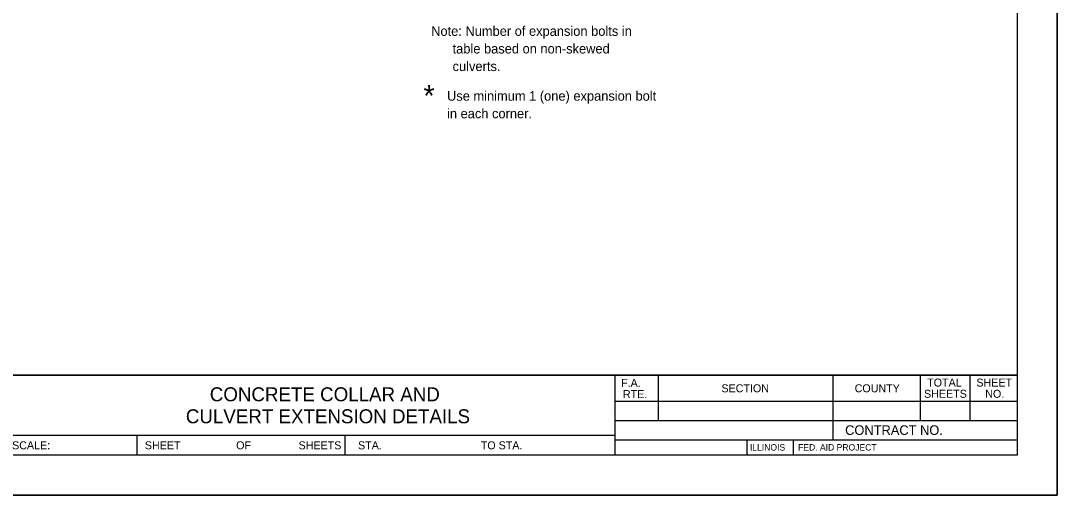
# Model space of a CAD drawing. Extents: x 53821 to 55221, y 43104 to 43593.
# Drawn here: x 54961.8 to 55220.8, y 43103.6 to 43222.2 of the extents above; entities that cross this region are included whole.
import ezdxf

# ---------------------------------------------------------------- set-up
doc = ezdxf.new("R2010")
doc.units = 0
for name, color, linetype in [('Design_EX_Roadway Notes', 7, 'Continuous'), ('Level 48', 7, 'Continuous'), ('Sheets_50 Reference Boundary', 7, 'Continuous'), ('Sheets_General Details', 7, 'Continuous'), ('Sheets_Printer Plotting Border', 7, 'Continuous')]:
    doc.layers.add(name, color=color, linetype=linetype)

msp = doc.modelspace()

# ---------------------------------------------------------------- linework, layer by layer
at = {"layer": 'Level 48'}
msp.add_lwpolyline([(54540.81, 43543.6), (55220.81, 43543.6), (55220.81, 43103.6), (54540.81, 43103.6)], close=True, dxfattribs=at)
at = {"layer": 'Sheets_50 Reference Boundary'}
msp.add_lwpolyline([(54580.81, 43533.6), (55210.81, 43533.6), (55210.81, 43133.6), (54580.81, 43133.6)], close=True, dxfattribs=at)
at = {"layer": 'Sheets_General Details'}
for p, q in [((55220.81, 43103.6), (55220.81, 43543.6)), ((54580.81, 43133.6), (55210.81, 43133.6)), ((55110.3, 43133.6), (55110.3, 43113.6)), ((55121.1, 43133.6), (55121.1, 43122.3)), ((55164.7, 43133.6), (55164.7, 43117.5)), ((55186.54, 43133.6), (55186.54, 43122.3)), ((55198.96, 43133.6), (55198.96, 43122.3)), ((55110.3, 43127.1), (55210.81, 43127.1)), ((55110.3, 43122.3), (55210.81, 43122.3)), ((54956.3, 43118.6), (55110.3, 43118.6)), ((54990.81, 43118.6), (54990.81, 43113.6)), ((55042.81, 43118.6), (55042.81, 43113.6)), ((55110.3, 43117.5), (55210.81, 43117.5)), ((55143.24, 43117.5), (55143.24, 43113.6)), ((55154.84, 43117.5), (55154.84, 43113.6)), ((55220.81, 43103.6), (54540.81, 43103.6))]:
    msp.add_line(p, q, dxfattribs=at)
msp.add_lwpolyline([(54580.81, 43533.6), (55210.81, 43533.6), (55210.81, 43113.6), (54580.81, 43113.6)], close=True, dxfattribs=at)
at = {"layer": 'Sheets_Printer Plotting Border'}
msp.add_lwpolyline([(54540.81, 43103.6), (55220.81, 43103.6), (55220.81, 43543.6), (54540.81, 43543.6)], close=True, dxfattribs=at)

# ---------------------------------------------------------------- texts
at = {"layer": 'Design_EX_Roadway Notes'}
for s, height, p in [('Note: Number of expansion bolts in', 2.4, (55064.39, 43218.46)), ('      table based on non-skewed', 2.4, (55064.39, 43214.06)), ('      culverts.', 2.4, (55064.39, 43209.66)), ('*', 5.3, (55062.47, 43200.86)), ('Use minimum 1 (one) expansion bolt', 2.4, (55068.35, 43202.25)), ('in each corner.', 2.4, (55068.35, 43197.85))]:
    msp.add_text(s, height=height, dxfattribs=at).set_placement(p)
at = {"layer": 'Sheets_General Details'}
for s, height, p in [('F.A.  ', 2, (55111.84, 43130.7)), ('SECTION', 2, (55136.9, 43129.35)), ('COUNTY', 2, (55170.19, 43129.35)), ('TOTAL', 2, (55188.31, 43130.78)), ('SHEET', 2, (55200.6, 43130.78)), ('CONCRETE COLLAR AND', 3.5, (55009.08, 43127.1)), ('RTE.', 2, (55112.3, 43127.9)), ('SHEETS', 2, (55187.52, 43127.98)), ('NO.', 2, (55202.81, 43127.98)), ('CULVERT EXTENSION DETAILS', 3.5, (55003.1, 43121.6)), ('CONTRACT NO.      ', 2.4, (55167.81, 43118.7)), ('SCALE:          ', 2, (54959.68, 43115.1)), ('SHEET', 2, (54992.85, 43115.1)), ('OF', 2, (55015.67, 43115.1)), ('SHEETS', 2, (55031.25, 43115.1)), ('STA.', 2, (55046.11, 43115.1)), ('TO STA.', 2, (55076.78, 43115.1)), ('ILLINOIS', 1.6, (55144.03, 43114.79)), ('FED. AID PROJECT', 1.6, (55156.06, 43114.79))]:
    msp.add_text(s, height=height, dxfattribs=at).set_placement(p)

doc.saveas('drawing.dxf')
